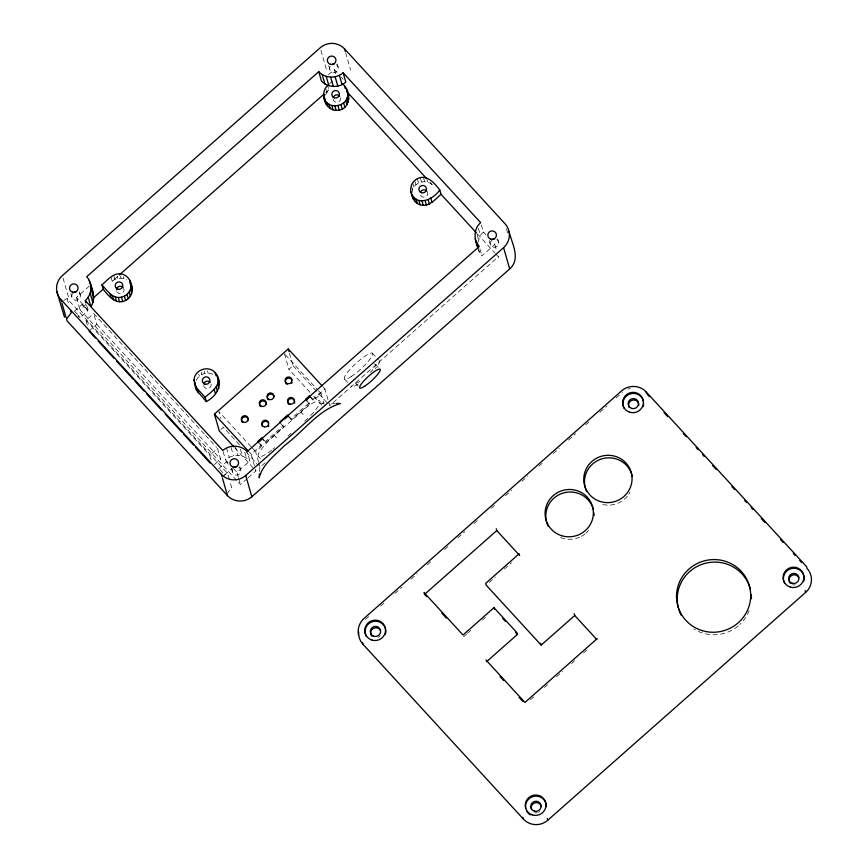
<?xml version="1.0" encoding="UTF-8"?>
<svg xmlns="http://www.w3.org/2000/svg" width="868" height="868" viewBox="0 0 868 868"><rect width="100%" height="100%" fill="white"/><g stroke="black" fill="none" stroke-linecap="round" stroke-linejoin="round"><path stroke-width="0.65" stroke-dasharray="4.34 3.25" d="M259.586 471.433L259.999 465.031M411.899 192.956C412.202 182.757 426.34 177.81 432.98 185.524M477.801 242.628L480.405 235.369L483.346 231.995L481.339 224.986M74.312 311.362L82.08 304.397L86.127 308.433L87.755 310.896L80.019 317.731L79.389 317.319M82.08 304.397L87.755 310.896M80.019 317.731L78.391 315.258M218.747 468.72L226.515 461.765L227.687 462.666M226.515 461.765L228.132 464.228M325.381 94.992L328.82 89.838L327.583 85.52M196.352 380.358C198.989 373.652 208.005 371.027 213.995 374.911M226.949 493.773L231.702 487.783L229.64 480.59M89.371 286.071L76.482 297.464L87.939 309.952L89.415 308.27M310.679 415.479A24.25 4.72 -42.5 0 0 319.923 401.038A24.25 4.72 -42.5 0 0 305.286 408.361L270.132 439.414A24.25 4.72 -42.5 0 0 258.089 456.004A24.25 4.72 -42.5 0 0 271.999 449.895M304.635 421.305L308.075 418.105M328.386 74.898L334.332 69.635L337.858 73.476M329.59 83.751L332.596 81.093M86.04 304.342L79.986 309.692L236.79 480.546M110.985 276.892L112.222 281.21L118.287 275.85M325.782 92.518L328.82 89.838M87.332 325.12L85.954 320.325L93.69 313.489L204.642 434.391M89.046 331.109L96.782 324.274L93.69 313.489M220.906 429.443L223.38 427.262L239.883 445.241M310.006 392.336L288.925 369.356L293.048 365.71L288.979 351.529M211.119 460.007L209.752 455.212L217.488 448.376L220.581 459.161L212.844 465.997M224.443 475.089L232.179 468.264M254.454 465.715L251.134 454.116L261.442 445.002L258.87 442.192M265.695 442.691L265.358 441.541L283.359 425.635L283.695 426.785L265.695 442.691L262.255 438.948M309.149 402.85L309.475 404L291.431 419.949L291.095 418.799L309.149 402.85L305.71 399.106M318.372 390.719L321.127 393.714L313.348 400.582L313.012 399.432L324.925 388.918L323.091 386.922M258.566 462.026L255.583 451.62L261.778 446.152L261.442 445.002M238.364 477.205L236.953 472.311L249.854 460.919L247.51 452.738M477.921 248.107L479.396 252.252L481.924 255.876L494.814 244.483L491.288 240.642M288.1 435.964L291.04 433.36M247.228 478.561L240.469 484.539L237.713 481.545M248.205 477.704L255.93 470.868L254.823 467.006M265.098 462.774L260.064 467.223L258.946 463.328M495.585 253.738L498.319 256.711L329.721 405.671L324.925 388.918M365.417 619.481L370.495 614.989M380.651 606.027L384.708 602.435M394.864 593.462L401.971 587.191M411.106 579.119L417.193 573.737M427.349 564.764L431.407 561.173M444.6 549.509L448.669 545.929M457.805 537.856L464.912 531.574M474.047 523.502L478.105 519.91M491.299 508.257L495.368 504.666M505.512 495.693L511.61 490.311M521.755 481.349L527.852 475.968M539.017 466.094L542.066 463.404M553.231 453.541L559.317 448.159M568.453 440.087L575.56 433.805M585.716 424.832L588.764 422.141M599.929 412.278L607.036 405.996M616.171 397.924L622.258 392.542M489.226 582.461L495.324 577.079M504.46 568.996L511.577 562.714M463.545 636.819L466.539 634.172M467.537 633.293L472.528 628.877M482.51 620.056L485.505 617.408M530.457 699.825L535.469 695.398M544.496 687.423L547.502 684.765M556.529 676.79L562.551 671.474M571.567 663.499L574.583 660.841M583.611 652.866L588.623 648.439M272.932 449.168L274.689 447.693M112.222 281.21C116.225 277.717 122.355 277.174 126.88 279.984M228.143 462.709L225.496 459.823C232.331 453.736 243.637 454.138 249.854 460.919M63.755 300.415L67.096 298.549L227.568 473.396L229.293 479.386M222.002 476.51L227.568 473.396M323.927 403.164L321.399 403.121L322.386 403.88L320.097 401.385M331.533 403.316L335.33 403.381M74.973 311.634L77.675 314.422M78.174 316.158L78.836 316.82M219.951 469.501L223.966 474.102M341.395 77.317L343.153 79.238M483.346 231.995L485.993 234.881M430.235 182.519L432.069 184.526M477.4 233.915L494.684 252.751M372.274 353.081L378.296 359.634M375.367 364.159L379.034 368.151M355.316 383.103L358.072 386.097M344.65 379.186L349.815 384.806M285.366 354.741L317.46 389.71M293.048 365.71L327.887 403.674M313.684 396.329L321.93 405.323M309.572 395.689L313.012 399.432M309.909 396.839L313.348 400.582M306.046 400.256L309.475 404M300.892 412.04L303.182 414.535M287.655 415.056L291.095 418.799M287.992 416.206L291.431 419.949M280.255 423.041L283.695 426.785M274.429 435.421L276.729 437.917M261.919 437.798L265.358 441.541M258.339 442.409L261.778 446.152M251.004 446.629L218.91 411.649L220.765 418.159M251.915 447.628L255.583 451.62M258.122 456.145L260.411 458.64M249.3 452.119L251.134 454.116M246.306 452.239L258.23 465.226M234.848 447.888L255.93 470.868M205.564 435.389L216.566 447.378M233.427 468.47L236.953 472.311M96.782 324.274L220.581 459.161M85.954 320.325L209.752 455.212M506.456 228.751L507.899 233.763M497.657 238.754L498.623 242.139M494.814 244.483L496.561 250.602M498.319 256.711L498.644 257.861M489.205 240.566L490.181 243.951M478.398 228.36L480.405 235.369M477.096 234.685L478.442 239.362M479.906 248.866L481.924 255.876M478.724 249.919L479.396 252.252M426.524 177.907L427.761 182.215M423.432 177.365L424.669 181.672M420.286 177.625L421.522 181.933M417.302 178.667L418.539 182.985M415.002 181.52L415.935 184.754M412.636 182.801L413.873 187.119M411.562 186.674L412.495 189.908M345.627 52.655L350.65 70.178M337.175 63.906L338.151 67.292M334.332 69.635L335.959 75.288M328.722 65.708L329.699 69.104M320.91 50.301L326.292 69.082M325.825 88.959L326.759 92.192M321.127 393.714L324.111 404.119M284.444 353.743L288.925 369.356M244.765 452.239L246.447 458.076M240.382 449.19L242.389 456.21M235.293 446.076L237.973 455.429M239.796 466.583L240.772 469.968M231.127 447.628L233.481 455.809M238.711 478.431L240.794 485.689M207.452 370.896L208.07 373.056M226.537 447.953L229.228 457.306M204.305 371.157L204.924 373.316M231.355 468.394L232.32 471.78M201.322 372.209L201.94 374.368M223.152 451.642L225.496 459.823M198.718 373.978L199.336 376.126M123.43 276.523L124.048 278.671M120.326 275.981L120.956 278.129M117.191 276.241L117.809 278.4M113.589 275.134L114.826 279.442M86.605 305.276L87.939 309.952M79.324 291.735L80.29 295.12M76.482 297.464L80.312 310.842M70.872 293.547L71.849 296.932M63.06 278.129L68.442 296.91M67.096 298.549L68.811 304.538M749.138 610.562A37.161 36.272 -16 0 1 739.861 624.472M738.06 626.067A37.161 36.272 -16 0 1 693.933 629.04M539.788 811.461A5.186 5.067 -16 0 1 538.67 812.22M537.39 812.665A5.186 5.067 -16 0 1 534.71 812.546M795.24 584.837A5.186 5.067 -16 0 1 792.571 584.717M380.195 635.604A5.197 5.067 -16 0 1 378.188 637.372M628.063 389.135A17.284 16.872 -16 0 1 630.244 388.517M630.081 492.102A24.195 23.62 -16 0 1 628.801 494.25M627.304 496.257A24.195 23.62 -16 0 1 601.025 504.037M588.623 530.435A24.195 23.62 -16 0 1 585.998 533.147M585.043 533.95A24.195 23.62 -16 0 1 580.779 536.674M579.64 537.216A24.195 23.62 -16 0 1 558.851 536.815M496.767 239.492A4.318 4.221 -16 0 1 498.004 245.329A4.318 4.221 -16 0 1 492.026 246.61A4.318 4.221 -16 0 1 490.8 240.772M336.296 64.633A4.318 4.221 -16 0 1 337.522 70.471A4.318 4.221 -16 0 1 331.554 71.751A4.318 4.221 -16 0 1 330.317 65.914M79.292 293.178A4.318 4.221 -16 0 1 79.205 298.885A4.318 4.221 -16 0 1 73.389 299.373A4.318 4.221 -16 0 1 72.467 293.753M238.917 467.32A4.318 4.221 -16 0 1 240.143 473.158A4.318 4.221 -16 0 1 234.176 474.438A4.318 4.221 -16 0 1 232.939 468.601M427.349 191.785A3.797 3.711 -16 0 1 425.201 196.993A3.797 3.711 -16 0 1 420.242 194.291M340.56 97.78A3.797 3.711 -16 0 1 337.109 102.283A3.797 3.711 -16 0 1 333.052 98.409M211.076 384.079A3.797 3.711 -16 0 1 207.636 388.582A3.797 3.711 -16 0 1 203.568 384.698M123.636 288.241A3.797 3.711 -16 0 1 121.487 293.449A3.797 3.711 -16 0 1 116.529 290.747M374.358 364.148A13.823 2.691 -42.5 0 1 370.419 372.415M360.079 381.226A13.823 2.691 -42.5 0 1 354.99 382.452M379.153 360.578A19.053 3.711 -42.5 0 1 375.323 368.629M358.083 384.101A19.053 3.711 -42.5 0 1 351.084 385.783M351.204 376.614A19.053 3.711 -42.5 0 0 372.719 353.981A19.053 3.711 -42.5 0 0 351.464 367.815A19.053 3.711 -42.5 0 0 351.204 376.614"/><path stroke-width="1.3" d="M259.423 473.982L259.174 477.823C262.483 464.326 275.123 455.244 284.389 445.631C302.965 432.242 317.666 410.293 340.397 403.479L336.6 403.414M85.932 302.943L85.259 300.61C92.127 294.675 92.919 283.402 86.692 276.729L318.762 71.675C324.979 78.467 336.285 78.869 343.12 72.771L480.666 222.642C473.082 229.054 474.34 239.915 477.921 248.107L477.671 244.809M88.21 297.236L90.89 306.578C95.567 299.861 93.212 291.529 90.695 284.498M101.957 284.867C107.068 290.357 112.58 299.243 121.444 297.192C126.609 296.064 130.699 291.485 131.057 286.18C131.35 280.928 127.813 275.937 122.811 274.364C114.099 271.543 107.708 279.93 101.957 284.867L103.194 289.185C108.272 295.793 116.247 305.362 125.654 300.458C132.044 297.377 133.802 289.207 130.829 283.109M194.063 380.01C194.367 369.811 208.504 364.875 215.145 372.589C223.955 383.265 217.499 395.678 206.356 401.591L196.569 390.307L194.063 380.01L194.996 383.255M206.356 401.591L205.119 397.273C210.62 392.206 219.875 386.965 217.944 378.025M341.949 83.371C352.017 90.619 351.073 110.898 336.133 110.399C324.816 109.889 319.391 92.941 327.583 85.52M323.775 96.793C326.52 111.788 351.008 106.504 347.428 91.726M70.536 310.527L71.219 312.925L66.478 318.925L67.01 320.791L227.492 495.639C233.709 502.431 245.015 502.832 251.839 496.746L509.7 268.917C521.147 258.87 511.805 243.148 509.028 231.517M93.104 298.104L103.194 289.185M119.307 274.95L323.753 94.308M410.889 191.719C415.555 207.43 433.143 199.987 439.772 189.951C434.694 183.343 426.72 173.774 417.302 178.667C412.615 181.065 409.837 186.522 410.889 191.719C411.964 197.123 414.318 203.112 420.155 204.772C428.868 207.593 435.259 199.206 441.009 194.269L439.772 189.951M233.926 446.89L219.257 430.908L214.45 414.144L288.241 348.947L322.169 385.924M261.919 437.798L258.002 441.259L258.339 442.409L261.268 439.816M279.919 421.891L287.655 415.056L287.992 416.206L285.084 418.767M305.71 399.106L309.572 395.689L309.909 396.839L307.012 399.399M60.912 299.503L221.383 474.362A17.284 16.872 -16 0 0 245.742 475.458L503.592 247.63A17.284 16.872 -16 0 0 505.024 223.749L344.553 48.89A17.284 16.872 -16 0 0 320.194 47.794L62.333 275.623A17.284 16.872 -16 0 0 60.912 299.503L61.53 301.663M426.383 596.327L424.571 594.352L496.778 530.565L496.257 528.764M519.183 553.741L485.657 583.361L486.178 585.151L541.198 645.108L574.725 615.488L574.204 613.687M486.471 661.796L517.415 634.454L516.894 632.653L493.979 607.676L463.035 635.018L424.061 592.551L424.571 594.352M597.13 638.664L524.934 702.462L485.961 659.995M358.647 632.088A17.284 16.872 -16 0 0 362.976 644.251L523.447 819.11A17.284 16.872 -16 0 0 547.806 820.206L805.667 592.377A17.284 16.872 -16 0 0 809.616 572.11M318.762 71.675L321.442 81.028C327.659 87.82 338.965 88.21 345.8 82.124L343.12 72.771M809.085 571.155A17.284 16.872 -16 0 0 807.088 568.497L806.578 566.695L646.096 391.848C639.89 385.056 628.573 384.654 621.748 390.752L363.887 618.58C359.471 622.606 357.323 628.79 358.451 634.682M647.528 394.636L649.362 396.643M664.042 412.625L667.709 416.618M683.3 433.609L686.045 436.604M696.136 447.595L697.97 449.591M702.548 454.593L704.382 456.59M712.639 465.584L716.306 469.577M731.898 486.557L734.654 489.563M744.733 500.554L746.567 502.55M751.156 507.541L752.99 509.538M761.247 518.532L764.914 522.536M780.495 539.516L783.251 542.511M793.341 553.502L795.175 555.498M799.754 560.5L801.587 562.497M346.788 91.607L426.568 178.526M441.009 194.269L476.489 232.917M496.778 530.565L519.704 555.542M574.725 615.488L596.728 639.466M502.746 618.472L505.491 621.466M515.581 632.457L517.415 634.454M441.79 613.112L446.326 618.049M500.066 676.606L503.69 680.555M519.097 697.34L522.731 701.301M194.291 383.092L197.101 388.528L205.119 397.273M214.45 414.144L248.378 451.121M85.259 300.61L222.816 450.481C229.651 444.383 240.957 444.785 247.174 451.577L479.244 246.523L476.716 242.91L475.241 238.754M89.046 331.109L95.469 338.108M98.214 341.102L113.806 358.093M116.551 361.088L133.064 379.077M134.898 381.074L144.066 391.067M146.811 394.061L161.491 410.043M165.159 414.047L181.662 432.025M183.495 434.022L193.586 445.013M195.419 447.02L210.089 463.002M129.853 282.827L132.066 287.416M347.634 93.136L348.665 96.044M219.192 382.343L216.913 375.117M93.375 293.84L89.22 280.342M64.482 317.178L56.908 291.735M805.146 590.576L805.667 592.377M646.096 391.848L646.617 393.638M503.592 247.63L509.7 268.917M476.716 242.91L478.051 247.586M430.745 197.926L431.982 202.233M428.13 199.694L429.367 204.002M425.157 200.736L426.394 205.054M422.011 200.996L423.248 205.315M418.918 200.454L420.155 204.772M416.076 199.141L417.313 203.459M413.7 197.155L414.937 201.474M540.688 643.307L541.198 645.108M411.92 194.616L413.157 198.935M344.553 48.89L345.269 51.396M346.397 88.818L347.33 92.062M347.656 94.807L348.893 99.126M344.629 86.29L345.247 88.449M493.979 607.676L494.489 609.477M347.07 97.845L348.307 102.164M339.388 75.299L342.068 84.652M345.692 100.645L346.929 104.963M343.63 103.01L344.867 107.317M335.135 76.796L337.815 86.149M547.296 818.405L547.806 820.206M341.015 104.768L342.252 109.086M330.643 77.176L333.323 86.518M338.043 105.82L339.279 110.138M334.896 106.08L336.133 110.399M326.216 76.395L328.907 85.748M331.804 105.538L333.041 109.856M322.169 74.518L324.849 83.87M328.961 104.225L330.198 108.543M326.574 102.24L327.811 106.547M323.547 93.722L324.165 95.881M324.806 99.701L326.042 104.019M522.937 817.309L523.447 819.11M288.241 348.947L288.979 351.529M362.455 642.461L362.976 644.251M245.742 475.458L251.839 496.746M218.172 381.106L219.409 385.414M215.145 372.589L216.078 375.822M217.586 384.144L218.823 388.452M216.208 386.944L217.445 391.251M214.146 389.298L215.383 393.616M197.101 388.528L198.338 392.846M221.383 474.362L222.002 476.51M222.414 477.953L226.537 492.34M226.949 493.773L227.492 495.639M195.333 386L196.569 390.307M129.799 280.201L131.035 284.52M131.057 286.18L132.294 290.498M130.471 289.228L131.708 293.536M129.093 292.017L130.33 296.335M127.032 294.382L128.269 298.7M124.417 296.151L125.654 300.458M121.444 297.192L122.681 301.511M118.298 297.464L119.534 301.771M115.205 296.921L116.442 301.229M112.363 295.608L113.6 299.916M109.976 293.612L111.212 297.93M91.021 288.892L93.701 298.245M90.174 293.232L92.854 302.585M61.943 303.106L66.066 317.482M324.784 98.03L325.012 101.111M195.376 385.359L195.528 387.41M751.265 594.667A37.161 36.272 -16 0 1 751.417 598.757M681.174 615.141A37.161 36.272 -16 0 1 701.518 564.493A37.161 36.272 -16 0 1 750.353 589.339M784.498 583.133A10.416 10.166 -16 0 1 793.037 568.301A10.416 10.166 -16 0 1 803.649 581.527M643.687 404.065A10.416 10.166 -16 0 1 643.177 406.68M624.016 408.275A10.416 10.166 -16 0 1 629.897 394.018A10.416 10.166 -16 0 1 643.492 401.417M790.336 583.307A5.186 5.067 -16 0 1 791.29 575.723A5.186 5.067 -16 0 1 798.82 577.556M371.992 636.287A5.197 5.067 -16 0 1 372.958 628.692A5.197 5.067 -16 0 1 380.499 630.526M531.27 808.802A5.186 5.067 -16 0 1 535.296 802.759A5.186 5.067 -16 0 1 541.415 806.632M629.094 407.363A5.186 5.067 -16 0 1 632.674 400.083A5.186 5.067 -16 0 1 638.891 405.269M525.748 808.455A10.416 10.166 -16 0 1 535.176 796.13A10.416 10.166 -16 0 1 546.308 806.741M530.218 814.857A10.416 10.166 -16 0 1 526.637 810.962M366.155 636.114A10.427 10.177 -16 0 1 374.705 621.271A10.427 10.177 -16 0 1 385.327 634.508M586.508 491.255A24.195 23.62 -16 0 1 601.307 459.031A24.195 23.62 -16 0 1 632.284 476.413M593.983 513.031A24.195 23.62 -16 0 1 594.103 515.516M548.359 526.54A24.195 23.62 -16 0 1 561.444 493.621A24.195 23.62 -16 0 1 593.321 509.397M491.538 239.926A4.318 4.221 -16 0 1 494.651 238.83M331.988 64.449A4.318 4.221 -16 0 1 334.18 63.972M73.205 292.907A4.318 4.221 -16 0 1 76.319 291.8M234.61 467.125A4.318 4.221 -16 0 1 236.801 466.659M420.351 192.37A3.797 3.711 -16 0 1 426.796 190.993M203.752 383.743A3.797 3.711 -16 0 1 210.197 382.365M333.236 97.455A3.797 3.711 -16 0 1 339.681 96.066M116.453 289.782A3.797 3.711 -16 0 1 123.082 287.449M294.729 402.144A3.461 3.374 -16 0 1 294.556 403.012M288.708 404.26A3.461 3.374 -16 0 1 289.738 398.987A3.461 3.374 -16 0 1 294.664 401.266M292.136 382.538A3.461 3.374 -16 0 1 291.735 383.341M286.961 384.361A3.461 3.374 -16 0 1 286.57 379.012A3.461 3.374 -16 0 1 291.941 379.956M268.212 399.747A3.461 3.374 -16 0 1 269.243 394.473A3.461 3.374 -16 0 1 274.179 396.752M268.82 425.754A3.461 3.374 -16 0 1 268.429 426.546M262.462 426.286A3.461 3.374 -16 0 1 264.002 421.729A3.461 3.374 -16 0 1 268.624 423.172M260.476 406.582A3.461 3.374 -16 0 1 261.93 401.124A3.461 3.374 -16 0 1 266.509 404.466M242.476 422.488A3.461 3.374 -16 0 1 243.93 417.031A3.461 3.374 -16 0 1 248.498 420.372M701.93 630.548A37.161 36.272 -16 0 0 749.941 588.135A37.161 36.272 -16 0 0 688.964 569.061A37.161 36.272 -16 0 0 701.93 630.548M790.205 587.072A10.416 10.166 -16 0 0 803.659 575.18A10.416 10.166 -16 0 0 786.571 569.842A10.416 10.166 -16 0 0 790.205 587.072M792.159 583.274A5.186 5.067 -16 0 0 798.853 577.361A5.186 5.067 -16 0 0 790.347 574.703A5.186 5.067 -16 0 0 792.159 583.274M631.676 408.427A5.186 5.067 -16 0 0 638.381 402.513A5.186 5.067 -16 0 0 629.875 399.844A5.186 5.067 -16 0 0 631.676 408.427M629.723 412.224A10.416 10.166 -16 0 0 643.188 400.332A10.416 10.166 -16 0 0 626.088 394.994A10.416 10.166 -16 0 0 629.723 412.224M373.826 636.266A5.197 5.067 -16 0 0 380.531 630.342A5.197 5.067 -16 0 0 372.014 627.673A5.197 5.067 -16 0 0 373.826 636.266M534.297 811.113A5.186 5.067 -16 0 0 541.003 805.189A5.186 5.067 -16 0 0 532.496 802.531A5.186 5.067 -16 0 0 534.297 811.113M532.344 814.9A10.416 10.166 -16 0 0 545.809 803.019A10.416 10.166 -16 0 0 528.721 797.67A10.416 10.166 -16 0 0 532.344 814.9M371.873 640.063A10.427 10.177 -16 0 0 385.338 628.161A10.427 10.177 -16 0 0 368.238 622.812A10.427 10.177 -16 0 0 371.873 640.063M561.618 535.697A24.195 23.62 -16 0 0 592.887 508.073A24.195 23.62 -16 0 0 553.187 495.661A24.195 23.62 -16 0 0 561.618 535.697M600.298 501.52A24.195 23.62 -16 0 0 631.568 473.895A24.195 23.62 -16 0 0 591.857 461.483A24.195 23.62 -16 0 0 600.298 501.52M72.445 292.147A4.318 4.221 -16 0 0 78.022 287.21A4.318 4.221 -16 0 0 70.937 284.997A4.318 4.221 -16 0 0 72.445 292.147M232.917 466.995A4.318 4.221 -16 0 0 238.505 462.058A4.318 4.221 -16 0 0 231.409 459.845A4.318 4.221 -16 0 0 232.917 466.995M330.296 64.319A4.318 4.221 -16 0 0 335.883 59.382A4.318 4.221 -16 0 0 328.788 57.169A4.318 4.221 -16 0 0 330.296 64.319M490.778 239.167A4.318 4.221 -16 0 0 496.355 234.23A4.318 4.221 -16 0 0 489.27 232.016A4.318 4.221 -16 0 0 490.778 239.167M421.522 192.729A3.797 3.711 -16 0 0 426.438 188.389A3.797 3.711 -16 0 0 420.199 186.436A3.797 3.711 -16 0 0 421.522 192.729M334.408 97.802A3.797 3.711 -16 0 0 339.323 93.462A3.797 3.711 -16 0 0 333.084 91.52A3.797 3.711 -16 0 0 334.408 97.802M204.924 384.101A3.797 3.711 -16 0 0 209.839 379.761A3.797 3.711 -16 0 0 203.6 377.808A3.797 3.711 -16 0 0 204.924 384.101M364.658 386.227A13.823 2.691 -42.5 0 0 380.271 369.811A13.823 2.691 -42.5 0 0 364.842 379.837A13.823 2.691 -42.5 0 0 364.658 386.227M117.809 289.185A3.797 3.711 -16 0 0 122.724 284.845A3.797 3.711 -16 0 0 116.486 282.892A3.797 3.711 -16 0 0 117.809 289.185M243.637 422.282A3.461 3.374 -16 0 0 248.107 418.333A3.461 3.374 -16 0 0 242.432 416.564A3.461 3.374 -16 0 0 243.637 422.282M287.438 383.58A3.461 3.374 -16 0 0 291.908 379.641A3.461 3.374 -16 0 0 286.234 377.862A3.461 3.374 -16 0 0 287.438 383.58M289.869 404.054A3.461 3.374 -16 0 0 294.328 400.115A3.461 3.374 -16 0 0 288.664 398.336A3.461 3.374 -16 0 0 289.869 404.054M264.132 426.796A3.461 3.374 -16 0 0 268.592 422.857A3.461 3.374 -16 0 0 262.917 421.078A3.461 3.374 -16 0 0 264.132 426.796M269.373 399.54A3.461 3.374 -16 0 0 273.843 395.591A3.461 3.374 -16 0 0 268.169 393.822A3.461 3.374 -16 0 0 269.373 399.54M261.648 406.376A3.461 3.374 -16 0 0 266.107 402.426A3.461 3.374 -16 0 0 260.433 400.658A3.461 3.374 -16 0 0 261.648 406.376"/></g></svg>
